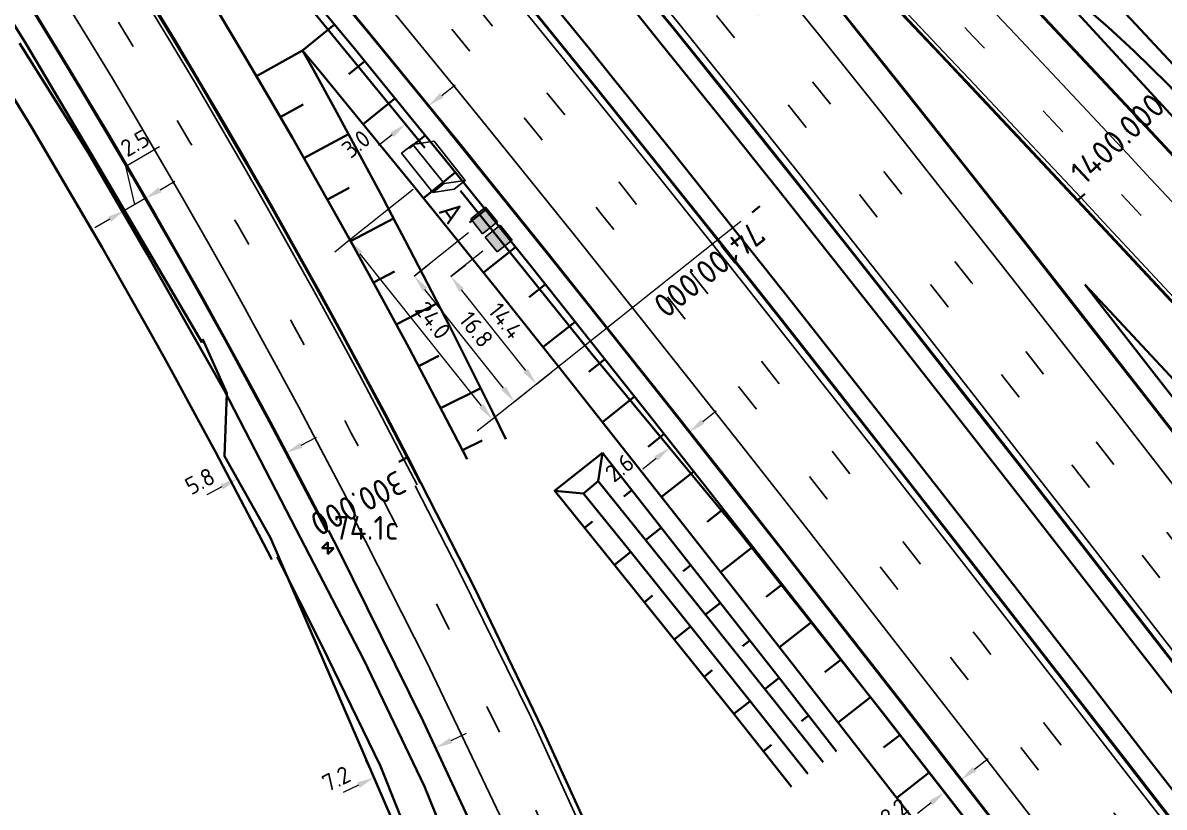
# Model space of a CAD drawing. Header units: metres. Extents: x 134219 to 139178, y 438661 to 444352.
# Drawn here: x 135099.7 to 135219.3, y 443400.7 to 443482.8 of the extents above; entities that cross this region are included whole.
import ezdxf
from ezdxf.enums import TextEntityAlignment as Align

# ---------------------------------------------------------------- set-up
doc = ezdxf.new("R2010")
doc.units = ezdxf.units.M
doc.linetypes.add('13strp', pattern=[4, 1, -3])
doc.linetypes.add('39strp', pattern=[12, 3, -9])
doc.layers.get('DEFPOINTS').update_dxf_attribs({"color": 193})
for name, color, linetype, lineweight in [('N-WE-KL-DATA-T18', 1, 'Continuous', 18), ('N-WE-KL-DATA-T25', 7, 'Continuous', 25), ('N-WE-KL-DATA_GLASVEZEL_HULPSTUK-S', 90, 'Continuous', 25), ('N-WE-KL-ET_LS_HULPSTUK-S', 10, 'Continuous', 25), ('N-WE-KL-ET_LS_OV_KABEL-G', 10, 'KL-LS-OV-N', 35), ('N-WE-KL-ET_LS_OV_KABEL-M', 7, 'Continuous', 18), ('N-WE-KL-MONITORING-T18', 1, 'Continuous', 25), ('Utd-geleiderail-nw', 8, 'glm a2ee v014$0$f2m40080', 35), ('Utd-ondergr-bs', 8, 'Continuous', 35), ('Utd-ondergr-nw', 8, '13strp', 35)]:
    doc.layers.add(name, color=color, linetype=linetype, lineweight=lineweight)
for name, color, linetype in [('N-WE-KL-MONITORING-T25', 2, 'Continuous'), ('Utd-weg-bs', 8, 'Continuous'), ('Utd-weg-nw', 8, 'Continuous')]:
    doc.layers.add(name, color=color, linetype=linetype)
doc.styles.add('alm a2ee v011$0$rtw_iso', font='NLCS-ISO.ttf')
doc.styles.add('dtm a2ee v011$0$rtw_iso', font='NLCS-ISO.ttf')
doc.styles.add('ISO18', font='NLCS-ISO.ttf')
doc.styles.add('ISO25', font='NLCS-ISO.ttf')
doc.styles.add('NLCS-ISO', font='NLCS-ISO.ttf')
doc.styles.add('NLCS_18', font='NLCS-ISO.ttf', dxfattribs={"height": 1.8})
doc.linetypes.add('glm a2ee v014$0$f2m40080', pattern='A,2,-1,[160,RTW.shx,S=0.5,R=0,X=0,Y=0],-1', length=4)
doc.linetypes.add('KL-LS-OV-N', pattern='A,4,-1,[103,NLCS.SHX,S=0.75,R=0,X=0,Y=0],-1,4,-1.5,["0V",Standard,S=1,R=0,X=0,Y=-0.5],-3', length=14.5)
doc.dimstyles.new('NLCS_t18_pijl_Dimension_l3_h1', dxfattribs={"dimtxt": 1.8, "dimasz": 1.8, "dimexe": 2, "dimexo": 2, "dimgap": 0.7, "dimtad": 1, "dimdec": 1, "dimzin": 0, "dimdsep": 46, "dimtxsty": 'NLCS_18', "dimcen": 2.5, "dimdle": 2, "dimclrd": 256, "dimclre": 256, "dimclrt": 256, "dimadec": 1, "dimazin": 0, "dimtfac": 1, "dimtdec": 1, "dimtofl": 0, "dimtmove": 1, "dimatfit": 0, "dimfxl": 0, "dimtolj": 1, "dimtzin": 0, "dimlwd": 18, "dimlwe": 18, "dimarcsym": 0})

# ---------------------------------------------------------------- blocks, each defined once
blk = doc.blocks.new('SKL-DATA_GLASVEZEL_KABELPUT_RECHTHOEKIG')
at = {"color": 0, "linetype": 'ByBlock'}
for points in [[(-3.75, -0.87), (-2.62, 1.08), (2.63, 1.08), (1.5, -0.87)], [(2.63, 1.08), (2.63, -0.42), (1.5, -2.37)], [(-3.75, -0.87), (1.5, -0.87), (1.5, -2.37), (-3.75, -2.37), (-3.75, -0.87)]]:
    blk.add_lwpolyline(points, dxfattribs=at)
at = {"layer": 'N-WE-KL-DATA-T18', "linetype": 'ByBlock', "style": 'NLCS-ISO', "flags": 1}
for tag, p in [('OMSCHRIJVING_LEGENDA', (-0.56, -8.32)), ('LOCATIE', (-0.56, -12.11)), ('TYPE_HANDHOLE', (-0.56, -15.89)), ('TYPE_GCO', (-0.56, -19.68)), ('BPS-CODERING', (-0.56, -23.46)), ('POSITIE_X', (-0.56, -27.24)), ('POSITIE_Y', (-0.56, -31.03)), ('OVERIGE_OPMERKING(EN)_1', (-0.56, -34.81)), ('OVERIGE_OPMERKING(EN)_2', (-0.56, -38.6))]:
    blk.add_attdef(tag, p, '', height=1.8, dxfattribs=at)
at = {"layer": 'N-WE-KL-DATA-T25', "linetype": 'ByBlock', "style": 'NLCS-ISO'}
blk.add_attdef('TYPE_SYMBOOL', text='', height=2.5, dxfattribs=at).set_placement((15.35, -0.13), align=Align.MIDDLE_CENTER)
blk = doc.blocks.new('SKL-ET_HULP_LAS_COMMUNICATIEKABEL-SO')
for p, q in [((-1, 1), (1, 1)), ((-1, -1), (-1, 1)), ((1, 1), (1, -1)), ((1, -1), (-1, -1))]:
    blk.add_line(p, q)
blk.add_solid([(-1, -1), (-1, 1), (1, -1), (1, 1)])
at = {"layer": 'N-WE-KL-MONITORING-T18', "style": 'ISO18', "flags": 1}
for tag, p in [('OMSCHRIJVING_LEGENDA', (0, -8.43)), ('LOCATIE', (0, -12.22)), ('VAN', (0, -16)), ('NAAR', (0, -19.78)), ('OVERIGE_OPMERKING(EN)_1', (0, -23.57)), ('OVERIGE_OPMERKING(EN)_2', (0, -27.35))]:
    blk.add_attdef(tag, p, '', height=1.8, dxfattribs=at)
at = {"layer": 'N-WE-KL-MONITORING-T25', "style": 'ISO25'}
blk.add_attdef('SOORT_LAS', (0, 2.71), '', height=2.25, dxfattribs=at)
blk = doc.blocks.new('*D191')
at = {"layer": 'DEFPOINTS', "color": 0, "transparency": 16777216}
for p in [(135144.54, 443456.25), (135144.54, 443456.25), (135153.5, 443444.98)]:
    blk.add_point(p, dxfattribs=at)
at = {"layer": 'N-WE-KL-ET_LS_OV_KABEL-M', "lineweight": 18, "transparency": 16777216}
for p, q in [((135144.54, 443456.25), (135146.11, 443457.49)), ((135153.5, 443444.98), (135155.07, 443446.23))]:
    blk.add_line(p, q, dxfattribs=at)
at = {"layer": 'N-WE-KL-ET_LS_OV_KABEL-M', "linetype": 'Continuous', "lineweight": 18, "transparency": 16777216}
blk.add_line((135152.38, 443446.39), (135145.66, 443454.84), dxfattribs=at)
at = {"layer": 'N-WE-KL-ET_LS_OV_KABEL-M', "transparency": 16777216}
for points in [[(135145.9, 443455.02), (135145.43, 443454.65), (135144.54, 443456.25)], [(135152.62, 443446.58), (135152.15, 443446.2), (135153.5, 443444.98)]]:
    blk.add_solid(points, dxfattribs=at)
at = {"layer": 'N-WE-KL-ET_LS_OV_KABEL-M', "transparency": 16777216, "insert": (135150.27, 443451.61), "char_height": 1.8, "attachment_point": 5, "rotation": 308.5077, "style": 'NLCS_18'}
blk.add_mtext('\\A1;14.4', dxfattribs=at)
blk = doc.blocks.new('*D192')
at = {"layer": 'DEFPOINTS', "color": 0, "transparency": 16777216}
for p in [(135140.71, 443456.3), (135140.71, 443456.3), (135151.18, 443443.14)]:
    blk.add_point(p, dxfattribs=at)
at = {"layer": 'N-WE-KL-ET_LS_OV_KABEL-M', "lineweight": 18, "transparency": 16777216}
for p, q in [((135140.71, 443456.3), (135142.28, 443457.54)), ((135151.18, 443443.14), (135152.75, 443444.38))]:
    blk.add_line(p, q, dxfattribs=at)
at = {"layer": 'N-WE-KL-ET_LS_OV_KABEL-M', "linetype": 'Continuous', "lineweight": 18, "transparency": 16777216}
blk.add_line((135150.06, 443444.55), (135141.83, 443454.89), dxfattribs=at)
at = {"layer": 'N-WE-KL-ET_LS_OV_KABEL-M', "transparency": 16777216}
for points in [[(135142.07, 443455.07), (135141.6, 443454.7), (135140.71, 443456.3)], [(135150.3, 443444.73), (135149.83, 443444.36), (135151.18, 443443.14)]]:
    blk.add_solid(points, dxfattribs=at)
at = {"layer": 'N-WE-KL-ET_LS_OV_KABEL-M', "transparency": 16777216, "insert": (135147.2, 443450.71), "char_height": 1.8, "attachment_point": 5, "rotation": 308.5077, "style": 'NLCS_18'}
blk.add_mtext('\\A1;16.8', dxfattribs=at)
blk = doc.blocks.new('*D193')
at = {"layer": 'DEFPOINTS', "color": 0, "transparency": 16777216}
for p in [(135133.94, 443460.05), (135133.94, 443460.05), (135148.87, 443441.29)]:
    blk.add_point(p, dxfattribs=at)
at = {"layer": 'N-WE-KL-ET_LS_OV_KABEL-M', "lineweight": 18, "transparency": 16777216}
for p, q in [((135133.94, 443460.05), (135132.38, 443458.8)), ((135148.87, 443441.29), (135147.3, 443440.05))]:
    blk.add_line(p, q, dxfattribs=at)
at = {"layer": 'N-WE-KL-ET_LS_OV_KABEL-M', "linetype": 'Continuous', "lineweight": 18, "transparency": 16777216}
blk.add_line((135147.75, 443442.7), (135135.06, 443458.64), dxfattribs=at)
at = {"layer": 'N-WE-KL-ET_LS_OV_KABEL-M', "transparency": 16777216}
for points in [[(135135.3, 443458.83), (135134.83, 443458.45), (135133.94, 443460.05)], [(135147.98, 443442.89), (135147.51, 443442.51), (135148.87, 443441.29)]]:
    blk.add_solid(points, dxfattribs=at)
at = {"layer": 'N-WE-KL-ET_LS_OV_KABEL-M', "transparency": 16777216, "insert": (135142.66, 443451.67), "char_height": 1.8, "attachment_point": 5, "rotation": 308.5077, "style": 'NLCS_18'}
blk.add_mtext('\\A1;24.0', dxfattribs=at)
blk = doc.blocks.new('*D194')
at = {"layer": 'DEFPOINTS', "color": 0, "transparency": 16777216}
for p in [(135142.17, 443474.1), (135139.8, 443472.22), (135139.8, 443472.22)]:
    blk.add_point(p, dxfattribs=at)
at = {"layer": 'N-WE-KL-ET_LS_OV_KABEL-M', "lineweight": 18, "transparency": 16777216}
for p, q in [((135142.17, 443474.1), (135140.93, 443475.67)), ((135139.8, 443472.22), (135138.55, 443473.78))]:
    blk.add_line(p, q, dxfattribs=at)
at = {"layer": 'N-WE-KL-ET_LS_OV_KABEL-M', "linetype": 'Continuous', "lineweight": 18, "transparency": 16777216}
for p, q in [((135143.58, 443475.22), (135144.99, 443476.34)), ((135138.39, 443471.1), (135136.98, 443469.97))]:
    blk.add_line(p, q, dxfattribs=at)
at = {"layer": 'N-WE-KL-ET_LS_OV_KABEL-M', "transparency": 16777216}
for points in [[(135143.39, 443475.46), (135143.77, 443474.99), (135142.17, 443474.1)], [(135138.2, 443471.33), (135138.58, 443470.86), (135139.8, 443472.22)]]:
    blk.add_solid(points, dxfattribs=at)
at = {"layer": 'N-WE-KL-ET_LS_OV_KABEL-M', "transparency": 16777216, "insert": (135134.61, 443470.13), "char_height": 1.8, "attachment_point": 5, "rotation": 38.5077, "style": 'NLCS_18'}
blk.add_mtext('\\A1;3.0', dxfattribs=at)
blk = doc.blocks.new('dtm a2ee v011$0$hecto-flat-63')
at = {"layer": 'Utd-ondergr-bs'}
for p, q in [((0, 0.625), (-0.625, 0)), ((-0.625, 0), (0.625, 0)), ((0, -0.625), (0, 0.625)), ((0.625, 0), (0, -0.625))]:
    blk.add_line(p, q, dxfattribs=at)
blk = doc.blocks.new('*D583')
at = {"layer": 'DEFPOINTS', "color": 0, "transparency": 16777216}
for p in [(135197.97, 443403.55), (135197.97, 443403.55), (135196.26, 443402.23)]:
    blk.add_point(p, dxfattribs=at)
at = {"layer": 'N-WE-KL-ET_LS_OV_KABEL-M', "lineweight": 18, "transparency": 16777216}
for p, q in [((135197.97, 443403.55), (135196.74, 443405.13)), ((135196.26, 443402.23), (135195.03, 443403.81))]:
    blk.add_line(p, q, dxfattribs=at)
at = {"layer": 'N-WE-KL-ET_LS_OV_KABEL-M', "linetype": 'Continuous', "lineweight": 18, "transparency": 16777216}
for p, q in [((135199.39, 443404.66), (135200.81, 443405.76)), ((135194.84, 443401.12), (135193.42, 443400.02))]:
    blk.add_line(p, q, dxfattribs=at)
at = {"layer": 'N-WE-KL-ET_LS_OV_KABEL-M', "transparency": 16777216}
for points in [[(135199.21, 443404.89), (135199.57, 443404.42), (135197.97, 443403.55)], [(135194.65, 443401.36), (135195.02, 443400.89), (135196.26, 443402.23)]]:
    blk.add_solid(points, dxfattribs=at)
at = {"layer": 'N-WE-KL-ET_LS_OV_KABEL-M', "transparency": 16777216, "insert": (135190.98, 443400.16), "char_height": 1.8, "attachment_point": 5, "rotation": 37.8245, "style": 'NLCS_18'}
blk.add_mtext('\\A1;2.2', dxfattribs=at)
blk = doc.blocks.new('*D585')
at = {"layer": 'DEFPOINTS', "color": 0, "transparency": 16777216}
for p in [(135169.51, 443439.95), (135167.46, 443438.32), (135167.46, 443438.32)]:
    blk.add_point(p, dxfattribs=at)
at = {"layer": 'N-WE-KL-ET_LS_OV_KABEL-M', "linetype": 'Continuous', "lineweight": 18, "transparency": 16777216}
for p, q in [((135170.93, 443441.06), (135172.34, 443442.18)), ((135166.05, 443437.2), (135164.64, 443436.08))]:
    blk.add_line(p, q, dxfattribs=at)
at = {"layer": 'N-WE-KL-ET_LS_OV_KABEL-M', "lineweight": 18, "transparency": 16777216}
for p, q in [((135169.51, 443439.95), (135168.27, 443441.51)), ((135167.46, 443438.32), (135166.22, 443439.89))]:
    blk.add_line(p, q, dxfattribs=at)
at = {"layer": 'N-WE-KL-ET_LS_OV_KABEL-M', "transparency": 16777216}
for points in [[(135170.74, 443441.3), (135171.11, 443440.83), (135169.51, 443439.95)], [(135165.86, 443437.44), (135166.23, 443436.97), (135167.46, 443438.32)]]:
    blk.add_solid(points, dxfattribs=at)
at = {"layer": 'N-WE-KL-ET_LS_OV_KABEL-M', "transparency": 16777216, "insert": (135162.21, 443436.21), "char_height": 1.8, "attachment_point": 5, "rotation": 38.3542, "style": 'NLCS_18'}
blk.add_mtext('\\A1;2.6', dxfattribs=at)
blk = doc.blocks.new('*D590')
at = {"layer": 'DEFPOINTS', "color": 0, "transparency": 16777216}
for p in [(135127.28, 443437.75), (135127.28, 443437.75), (135122.16, 443435.06)]:
    blk.add_point(p, dxfattribs=at)
at = {"layer": 'N-WE-KL-ET_LS_OV_KABEL-M', "lineweight": 18, "transparency": 16777216}
for p, q in [((135127.28, 443437.75), (135126.35, 443439.52)), ((135122.16, 443435.06), (135121.23, 443436.83))]:
    blk.add_line(p, q, dxfattribs=at)
at = {"layer": 'N-WE-KL-ET_LS_OV_KABEL-M', "linetype": 'Continuous', "lineweight": 18, "transparency": 16777216}
for p, q in [((135128.88, 443438.59), (135130.47, 443439.43)), ((135120.56, 443434.22), (135118.97, 443433.38))]:
    blk.add_line(p, q, dxfattribs=at)
at = {"layer": 'N-WE-KL-ET_LS_OV_KABEL-M', "transparency": 16777216}
for points in [[(135128.74, 443438.86), (135129.02, 443438.33), (135127.28, 443437.75)], [(135120.42, 443434.49), (135120.7, 443433.95), (135122.16, 443435.06)]]:
    blk.add_solid(points, dxfattribs=at)
at = {"layer": 'N-WE-KL-ET_LS_OV_KABEL-M', "transparency": 16777216, "insert": (135118.26, 443434.82), "char_height": 1.8, "attachment_point": 5, "rotation": 27.7394, "style": 'NLCS_18'}
blk.add_mtext('\\A1;5.8', dxfattribs=at)
blk = doc.blocks.new('*D591')
at = {"layer": 'DEFPOINTS', "color": 0, "transparency": 16777216}
for p in [(135142.94, 443406.87), (135142.94, 443406.87), (135136.49, 443403.77)]:
    blk.add_point(p, dxfattribs=at)
at = {"layer": 'N-WE-KL-ET_LS_OV_KABEL-M', "lineweight": 18, "transparency": 16777216}
for p, q in [((135142.94, 443406.87), (135142.07, 443408.68)), ((135136.49, 443403.77), (135135.62, 443405.58))]:
    blk.add_line(p, q, dxfattribs=at)
at = {"layer": 'N-WE-KL-ET_LS_OV_KABEL-M', "linetype": 'Continuous', "lineweight": 18, "transparency": 16777216}
for p, q in [((135144.56, 443407.65), (135146.18, 443408.43)), ((135134.87, 443402.99), (135133.25, 443402.21))]:
    blk.add_line(p, q, dxfattribs=at)
at = {"layer": 'N-WE-KL-ET_LS_OV_KABEL-M', "transparency": 16777216}
for points in [[(135144.43, 443407.92), (135144.69, 443407.38), (135142.94, 443406.87)], [(135134.74, 443403.26), (135135, 443402.72), (135136.49, 443403.77)]]:
    blk.add_solid(points, dxfattribs=at)
at = {"layer": 'N-WE-KL-ET_LS_OV_KABEL-M', "transparency": 16777216, "insert": (135132.54, 443403.65), "char_height": 1.8, "attachment_point": 5, "rotation": 25.6817, "style": 'NLCS_18'}
blk.add_mtext('\\A1;7.2', dxfattribs=at)
blk = doc.blocks.new('*D595')
at = {"layer": 'DEFPOINTS', "color": 0, "transparency": 16777216}
for p in [(135112.53, 443464.42, -6.24), (135110.37, 443463.17, -6.24), (135110.37, 443463.17)]:
    blk.add_point(p, dxfattribs=at)
at = {"layer": 'N-WE-KL-ET_LS_OV_KABEL-M', "linetype": 'Continuous', "lineweight": 18, "transparency": 16777216}
for p, q in [((135110.49, 443467.8), (135114.04, 443469.86)), ((135111.45, 443463.79), (135110.49, 443467.8)), ((135114.08, 443465.32), (135115.64, 443466.22)), ((135112.53, 443464.42), (135110.37, 443463.17)), ((135108.81, 443462.26), (135107.25, 443461.36))]:
    blk.add_line(p, q, dxfattribs=at)
at = {"layer": 'N-WE-KL-ET_LS_OV_KABEL-M', "lineweight": 18, "transparency": 16777216}
for p, q in [((135112.14, 443465.09), (135111.52, 443466.15)), ((135109.98, 443463.84), (135109.37, 443464.9))]:
    blk.add_line(p, q, dxfattribs=at)
at = {"layer": 'N-WE-KL-ET_LS_OV_KABEL-M', "transparency": 16777216}
for points in [[(135113.93, 443465.58), (135114.23, 443465.06), (135112.53, 443464.42)], [(135108.66, 443462.52), (135108.96, 443462), (135110.37, 443463.17)]]:
    blk.add_solid(points, dxfattribs=at)
at = {"layer": 'N-WE-KL-ET_LS_OV_KABEL-M', "transparency": 16777216, "insert": (135111.46, 443470.21), "char_height": 1.8, "attachment_point": 5, "rotation": 30.0888, "style": 'NLCS_18'}
blk.add_mtext('\\A1;2.5', dxfattribs=at)

msp = doc.modelspace()

# ---------------------------------------------------------------- linework, layer by layer
at = {"layer": 'N-WE-KL-ET_LS_OV_KABEL-G', "flags": 128}
msp.add_lwpolyline([(135137.72, 443561.06), (135145.78, 443551.18), (135171.11, 443525.5), (135184.34, 443511.16), (135208.16, 443486.08), (135226.75, 443465.82), (135245.69, 443445.65), (135260.54, 443429.78), (135270.33, 443419.03), (135273.4, 443419.46), (135275.56, 443416.11), (135315.61, 443372.98), (135324.3, 443365.55), (135329.78, 443361.21), (135339.95, 443350.76), (135352.87, 443337.28), (135358.68, 443331.25), (135366.62, 443323.69), (135376.42, 443314.55), (135387.86, 443304.35), (135402.01, 443292.44), (135415.46, 443281.65), (135429.71, 443270.85), (135443.33, 443261.3), (135463.96, 443246.92), (135473.52, 443239.23), (135479.74, 443235.11), (135525.99, 443204.28), (135528.77, 443203.14), (135530.48, 443206.52)], dxfattribs=at)
for points, elevation in [([(135141.83, 443469.74), (135128.54, 443485.96), (135113.64, 443503.76), (135096.2, 443524.28), (135096.19, 443524.27), (135094.56, 443525.35), (135091.34, 443523.09), (135090.4, 443520.44)], 3.58), ([(135195.18, 443242.53), (135192.75, 443242.35), (135163.7, 443338.49), (135157.11, 443355.83), (135143.84, 443386.74), (135125.66, 443428.88), (135120.82, 443437.42), (135121.08, 443444.03), (135118.57, 443449.64), (135118.46, 443449.38), (135107.79, 443467.56), (135100.03, 443480.65), (135089.88, 443496.92), (135082.38, 443508.37), (135071.51, 443523.67)], 2.01), ([(135145.55, 443465.21), (135159.25, 443448.21), (135174.72, 443429.56), (135189.58, 443410.83), (135204.26, 443391.94), (135219.63, 443372.03), (135226.97, 443362.42), (135240.47, 443344.48)], 1.88)]:
    msp.add_lwpolyline(points, dxfattribs=dict(at, elevation=elevation))
at = {"layer": 'N-WE-KL-ET_LS_OV_KABEL-M'}
for points in [[(135140.61, 443465.35), (135133.94, 443460.05)], [(135174.91, 443462.02), (135148.87, 443441.29)]]:
    msp.add_lwpolyline(points, dxfattribs=at)
for points, elevation in [([(135146.39, 443460.81), (135140.71, 443456.3)], 1.96), ([(135147.88, 443458.91), (135144.54, 443456.25)], 2.37)]:
    msp.add_lwpolyline(points, dxfattribs=dict(at, elevation=elevation))
at = {"layer": 'Utd-geleiderail-nw', "linetype": 'Continuous', "flags": 128}
for points in [[(135094.71, 443564.49), (135101.46, 443557.09), (135108.17, 443549.65), (135114.83, 443542.16), (135121.44, 443534.63), (135122.95, 443532.89), (135128, 443527.05), (135134.5, 443519.43), (135140.97, 443511.78), (135147.39, 443504.09), (135153.76, 443496.37), (135160.1, 443488.62), (135163.87, 443483.98), (135166.41, 443480.84), (135172.69, 443473.04), (135178.93, 443465.21), (135185.15, 443457.37), (135191.35, 443449.52), (135197.53, 443441.64), (135203.69, 443433.76), (135209.84, 443425.87), (135215.98, 443417.97), (135222.11, 443410.07)], [(135223.5, 443472.3), (135219.62, 443476.41), (135216.08, 443479.88), (135213.39, 443482.35), (135209.77, 443485.55), (135206.93, 443487.97), (135204.36, 443490.13), (135200.43, 443493.41), (135196.6, 443496.64), (135193.66, 443499.19), (135190.64, 443501.9), (135187.67, 443504.66), (135184.12, 443508.4), (135177.21, 443515.66), (135170.29, 443522.9), (135163.36, 443530.13), (135156.41, 443537.35), (135149.78, 443544.22), (135149.46, 443544.56), (135148.45, 443545.62), (135142.54, 443551.8), (135135.6, 443559.04), (135131.55, 443563.25)], [(135096.87, 443552.93), (135103.55, 443545.51), (135110.18, 443538.06), (135116.77, 443530.55), (135118.27, 443528.83), (135123.29, 443523.01), (135129.78, 443515.42), (135136.22, 443507.79), (135142.62, 443500.13), (135148.97, 443492.43), (135155.3, 443484.7), (135159.05, 443480.08), (135161.59, 443476.95), (135167.85, 443469.16), (135174.08, 443461.35), (135180.29, 443453.53), (135186.48, 443445.68), (135192.65, 443437.82), (135198.8, 443429.95), (135204.95, 443422.06), (135211.08, 443414.17), (135217.21, 443406.27), (135222.7, 443399.19)]]:
    msp.add_lwpolyline(points, dxfattribs=at)
at = {"layer": 'Utd-ondergr-bs', "flags": 128}
for points in [[(135194.92, 443244.02), (135195.24, 443245.83), (135195.45, 443247.82), (135195.13, 443250.29), (135192.03, 443262.99), (135189.04, 443274.22), (135184.95, 443288.27), (135181.05, 443300.59), (135176.37, 443314.03), (135171.12, 443328.75), (135166.39, 443340.48), (135160.9, 443355.2), (135156.22, 443367.63), (135150.53, 443381.75), (135145.81, 443392.91), (135141.78, 443402.84), (135135.46, 443416.05), (135127.83, 443430.78), (135120.79, 443444.35), (135112.75, 443458.59), (135106.57, 443469.23), (135099.36, 443480.69)], [(135141.4, 443434.63), (135146.98, 443423.73), (135154.11, 443408.91), (135162.64, 443390.23), (135170.13, 443372.8), (135176.64, 443356.62), (135182.71, 443340.37), (135187.98, 443325.14), (135193.28, 443309.19), (135198, 443293.8), (135201.83, 443280.16), (135205.3, 443267.52), (135208.59, 443254.08), (135212.08, 443239.19), (135215.49, 443223.05), (135218.27, 443207.81), (135220.2, 443197.07), (135223.22, 443177.38), (135225.37, 443160.15), (135227.08, 443143.88), (135228.6, 443126.64), (135229.79, 443110.3), (135230.12, 443099.51)], [(135131.71, 443429.66), (135132.86, 443427.5), (135141.63, 443409.67), (135148.91, 443394.07), (135156.57, 443376.81), (135162.9, 443361.44), (135170.01, 443342.96), (135175.51, 443327.72), (135181.2, 443310.92), (135186.16, 443295.04), (135190.59, 443279.69), (135194.89, 443263.53), (135198.81, 443248.2), (135202.92, 443229.96), (135206.17, 443213.35), (135209.23, 443195.99), (135212.11, 443177.69), (135214.27, 443160.69), (135216.13, 443142.6), (135217.45, 443127.27), (135218.53, 443110.22), (135219.03, 443101.03), (135219.38, 443093.5)], [(135126.34, 443426.9), (135131.04, 443417.62), (135137.18, 443404.98), (135140.72, 443396.03), (135144.53, 443386.45), (135149.91, 443372.94), (135155.56, 443360.29), (135160.34, 443347.32), (135166.08, 443332.19), (135171.02, 443317.95), (135175.61, 443303.7)]]:
    msp.add_lwpolyline(points, dxfattribs=at)
at = {"layer": 'Utd-ondergr-nw', "color": 7, "linetype": 'Continuous'}
for p, q in [((135210.22, 443464.23), (135210.95, 443464.92)), ((135176.9, 443463.6), (135176.11, 443462.97)), ((135139.97, 443437.29), (135139.08, 443436.83))]:
    msp.add_line(p, q, dxfattribs=at)
at = {"layer": 'Utd-ondergr-nw', "linetype": 'Continuous', "flags": 128}
for points in [[(135220.28, 443468.78), (135217.85, 443471.38), (135211, 443478.68), (135206.15, 443483.84), (135204.14, 443485.98), (135197.27, 443493.27), (135190.38, 443500.54), (135183.49, 443507.8), (135176.58, 443515.06), (135169.66, 443522.3), (135162.73, 443529.53), (135155.79, 443536.75), (135149.79, 443542.96), (135149.16, 443543.62), (135148.83, 443543.96), (135141.91, 443551.2), (135134.97, 443558.44), (135128.02, 443565.65), (135121.06, 443572.86), (135114.08, 443580.05), (135107.08, 443587.22), (135100.07, 443594.38)], [(135220.33, 443468.82), (135217.9, 443471.42), (135211.05, 443478.73), (135206.2, 443483.89), (135204.19, 443486.03), (135197.32, 443493.31), (135190.43, 443500.59), (135183.54, 443507.85), (135176.63, 443515.1), (135169.71, 443522.35), (135162.78, 443529.58), (135155.84, 443536.8), (135149.84, 443543.01), (135149.21, 443543.67), (135148.88, 443544), (135141.96, 443551.25), (135135.02, 443558.48), (135128.07, 443565.7), (135121.11, 443572.91), (135114.12, 443580.1), (135107.13, 443587.27), (135100.12, 443594.43)], [(135222.63, 443475.85), (135215.78, 443483.17), (135210.92, 443488.33), (135208.91, 443490.47), (135202.03, 443497.76), (135195.14, 443505.05), (135188.23, 443512.32), (135181.32, 443519.58), (135174.39, 443526.83), (135167.45, 443534.06), (135160.5, 443541.29), (135154.5, 443547.52), (135153.87, 443548.17), (135153.54, 443548.51), (135146.61, 443555.76), (135139.67, 443563.01), (135132.7, 443570.24), (135125.73, 443577.45), (135118.74, 443584.65), (135111.73, 443591.83)], [(135096.17, 443565.83), (135102.93, 443558.42), (135109.65, 443550.97), (135116.31, 443543.47), (135122.93, 443535.93), (135124.44, 443534.19), (135129.5, 443528.34), (135136.01, 443520.72), (135142.48, 443513.05), (135148.91, 443505.35), (135155.29, 443497.62), (135161.64, 443489.87), (135165.12, 443485.58), (135167.95, 443482.08), (135174.23, 443474.28), (135180.48, 443466.45), (135186.7, 443458.6), (135192.91, 443450.74), (135199.09, 443442.86), (135205.25, 443434.98), (135211.4, 443427.09), (135217.54, 443419.19), (135223.68, 443411.29)], [(135096.22, 443565.88), (135102.98, 443558.47), (135109.7, 443551.02), (135116.37, 443543.52), (135122.98, 443535.97), (135124.5, 443534.24), (135129.55, 443528.39), (135136.07, 443520.76), (135142.54, 443513.1), (135148.96, 443505.4), (135155.35, 443497.67), (135161.69, 443489.91), (135165.18, 443485.62), (135168.01, 443482.13), (135174.28, 443474.32), (135180.54, 443466.49), (135186.76, 443458.64), (135192.96, 443450.78), (135199.14, 443442.91), (135205.31, 443435.02), (135211.46, 443427.13), (135217.6, 443419.23), (135223.73, 443411.33)], [(135095.35, 443551.55), (135102.03, 443544.15), (135108.65, 443536.7), (135115.22, 443529.21), (135116.72, 443527.48), (135121.74, 443521.67), (135128.22, 443514.09), (135134.65, 443506.48), (135141.04, 443498.82), (135147.39, 443491.13), (135153.71, 443483.41), (135157.18, 443479.14), (135159.99, 443475.66), (135166.25, 443467.88), (135172.48, 443460.08), (135178.68, 443452.26), (135184.87, 443444.41), (135191.03, 443436.56), (135197.19, 443428.69), (135203.33, 443420.8), (135209.46, 443412.91), (135215.59, 443405.01), (135221.08, 443397.93)], [(135095.41, 443551.6), (135102.08, 443544.19), (135108.7, 443536.75), (135115.27, 443529.25), (135116.77, 443527.53), (135121.79, 443521.72), (135128.27, 443514.14), (135134.7, 443506.52), (135141.09, 443498.86), (135147.44, 443491.17), (135153.76, 443483.45), (135157.23, 443479.18), (135160.05, 443475.7), (135166.3, 443467.92), (135172.53, 443460.12), (135178.74, 443452.3), (135184.92, 443444.46), (135191.09, 443436.6), (135197.24, 443428.73), (135203.38, 443420.85), (135209.52, 443412.96), (135215.65, 443405.06), (135221.14, 443397.98)], [(135084.68, 443538.01), (135089.36, 443532.81), (135095.9, 443525.45), (135102.4, 443518.04), (135103.89, 443516.33), (135108.85, 443510.59), (135115.26, 443503.09), (135121.63, 443495.55), (135127.96, 443487.96), (135134.26, 443480.34), (135140.53, 443472.67), (135143.97, 443468.43), (135146.76, 443464.98), (135152.98, 443457.25), (135159.17, 443449.49), (135165.35, 443441.71), (135171.5, 443433.9), (135177.65, 443426.07), (135183.78, 443418.23), (135189.91, 443410.36), (135196.04, 443402.48), (135202.16, 443394.59)], [(135146.05, 443531.79), (135147.31, 443530.31), (135153.84, 443522.58), (135160.31, 443514.82), (135166.74, 443507.03), (135173.13, 443499.22), (135176.64, 443494.91), (135179.48, 443491.39), (135185.8, 443483.54), (135192.08, 443475.67), (135198.33, 443467.79), (135204.55, 443459.9), (135210.75, 443452), (135216.93, 443444.1), (135223.1, 443436.19), (135229.25, 443428.28), (135235.39, 443420.37), (135240.88, 443413.29), (135241.52, 443412.47), (135247.64, 443404.56), (135253.77, 443396.66), (135259.9, 443388.76), (135263.89, 443383.62)], [(135271.72, 443397.56), (135271.24, 443398.09), (135264.5, 443405.48), (135257.76, 443412.86), (135251, 443420.23), (135244.24, 443427.59), (135243.59, 443428.3), (135237.46, 443434.94), (135230.67, 443442.28), (135223.86, 443449.61), (135217.05, 443456.93), (135212.65, 443461.64), (135210.22, 443464.23), (135203.38, 443471.53), (135198.54, 443476.68), (135196.53, 443478.81), (135189.67, 443486.09), (135182.8, 443493.35), (135175.91, 443500.6), (135169.02, 443507.84), (135162.11, 443515.07), (135155.19, 443522.29), (135148.26, 443529.5), (135146.05, 443531.79)], [(135271.68, 443397.49), (135271.19, 443398.04), (135264.45, 443405.43), (135257.71, 443412.81), (135250.95, 443420.19), (135244.19, 443427.55), (135237.41, 443434.9), (135230.61, 443442.24), (135223.81, 443449.56), (135217, 443456.88), (135212.6, 443461.59), (135210.17, 443464.19), (135203.33, 443471.48), (135198.49, 443476.63), (135196.48, 443478.77), (135189.62, 443486.04), (135182.75, 443493.3), (135175.86, 443500.55), (135168.97, 443507.79), (135162.06, 443515.02), (135155.14, 443522.24), (135148.21, 443529.45), (135147.56, 443530.13)], [(135147.56, 443530.13), (135153.89, 443522.62), (135160.37, 443514.87), (135166.8, 443507.08), (135173.19, 443499.27), (135176.69, 443494.95), (135179.54, 443491.44), (135185.85, 443483.59), (135192.13, 443475.72), (135198.38, 443467.84), (135204.61, 443459.95), (135210.81, 443452.05), (135216.99, 443444.14), (135223.15, 443436.23), (135229.3, 443428.32), (135235.44, 443420.41), (135240.93, 443413.33), (135241.57, 443412.51), (135247.7, 443404.61), (135253.83, 443396.7), (135259.96, 443388.8), (135263.93, 443383.68)], [(135097.54, 443526.89), (135104.05, 443519.47), (135105.53, 443517.76), (135110.5, 443512.01), (135116.92, 443504.5), (135123.3, 443496.95), (135129.64, 443489.35), (135135.94, 443481.72), (135142.22, 443474.05), (135145.66, 443469.81), (135148.46, 443466.35), (135154.68, 443458.61), (135160.88, 443450.85), (135167.06, 443443.06), (135173.22, 443435.25), (135179.37, 443427.42), (135185.5, 443419.57), (135191.63, 443411.7), (135197.76, 443403.82), (135203.88, 443395.93)], [(135097.59, 443526.94), (135104.1, 443519.52), (135105.58, 443517.81), (135110.56, 443512.06), (135116.97, 443504.55), (135123.35, 443496.99), (135129.69, 443489.4), (135136, 443481.76), (135142.27, 443474.09), (135145.72, 443469.85), (135148.52, 443466.39), (135154.74, 443458.66), (135160.93, 443450.89), (135167.11, 443443.11), (135173.27, 443435.29), (135179.42, 443427.46), (135185.56, 443419.61), (135191.69, 443411.74), (135197.81, 443403.86), (135203.94, 443395.97)], [(135098.69, 443517.8), (135101.48, 443513.61), (135104.24, 443509.4), (135106.98, 443505.17), (135109.7, 443500.93), (135112.39, 443496.67), (135115.05, 443492.39), (135117.68, 443488.1), (135120.29, 443483.79), (135122.87, 443479.46), (135125.42, 443475.12), (135127.94, 443470.76), (135130.44, 443466.38), (135132.91, 443461.99), (135134.42, 443459.28), (135135.36, 443457.59), (135137.77, 443453.17), (135140.16, 443448.73), (135142.52, 443444.28), (135144.85, 443439.82), (135146.24, 443437.12)], [(135099.64, 443506.39), (135102.36, 443502.2), (135105.06, 443497.98), (135107.72, 443493.75), (135110.37, 443489.5), (135112.98, 443485.24), (135115.57, 443480.95), (135118.13, 443476.66), (135120.67, 443472.34), (135123.18, 443468.02), (135125.66, 443463.67), (135128.11, 443459.31), (135129.61, 443456.62), (135130.54, 443454.94), (135132.94, 443450.55), (135135.31, 443446.14), (135137.65, 443441.72), (135139.97, 443437.29), (135141.35, 443434.61)], [(135099.7, 443506.43), (135102.42, 443502.23), (135105.11, 443498.02), (135107.78, 443493.79), (135110.43, 443489.54), (135113.04, 443485.27), (135115.63, 443480.99), (135118.19, 443476.69), (135120.73, 443472.38), (135123.24, 443468.05), (135125.72, 443463.71), (135128.17, 443459.34), (135129.67, 443456.65), (135130.6, 443454.97), (135133, 443450.58), (135135.37, 443446.17), (135137.72, 443441.75), (135140.03, 443437.32), (135141.41, 443434.64)], [(135098.38, 443487.9), (135100.99, 443483.71), (135103.57, 443479.5), (135106.12, 443475.28), (135108.65, 443471.04), (135111.15, 443466.79), (135113.62, 443462.52), (135116.07, 443458.24), (135118.49, 443453.94), (135119.97, 443451.28), (135120.89, 443449.62), (135123.25, 443445.29), (135125.59, 443440.95), (135127.9, 443436.59), (135130.19, 443432.21), (135131.55, 443429.57)], [(135098.44, 443487.94), (135101.05, 443483.75), (135103.63, 443479.54), (135106.18, 443475.32), (135108.71, 443471.08), (135111.21, 443466.82), (135113.69, 443462.56), (135116.13, 443458.27), (135118.55, 443453.97), (135120.03, 443451.31), (135120.95, 443449.65), (135123.31, 443445.32), (135125.65, 443440.98), (135127.96, 443436.62), (135130.25, 443432.25), (135131.61, 443429.61)], [(135129.02, 443479.93), (135132.34, 443482.66)], [(135129.02, 443479.93), (135124.17, 443477.24)], [(135129.02, 443479.93), (135130.16, 443477.88), (135132.59, 443473.43), (135135.01, 443468.97), (135137.4, 443464.5), (135138.86, 443461.74), (135139.77, 443460.02), (135142.11, 443455.52), (135144.42, 443451.01), (135146.71, 443446.49), (135148.96, 443441.95), (135150.31, 443439.21)], [(135129.02, 443479.93), (135130.94, 443477.6), (135137.19, 443469.96), (135140.63, 443465.73), (135143.42, 443462.28), (135149.62, 443454.56), (135155.81, 443446.82), (135161.97, 443439.04), (135168.12, 443431.24), (135174.26, 443423.42), (135180.39, 443415.58), (135186.52, 443407.72), (135192.64, 443399.85), (135198.76, 443391.96), (135204.25, 443384.88), (135204.89, 443384.06), (135211.02, 443376.16), (135217.15, 443368.26), (135223.28, 443360.35), (135229.4, 443352.45), (135231.81, 443349.35), (135235.53, 443344.55), (135241.66, 443336.65), (135244.15, 443333.44)], [(135133.86, 443477.43), (135135.52, 443478.79)], [(135098.04, 443476.13), (135100.57, 443471.95), (135103.07, 443467.74), (135105.55, 443463.52), (135108.01, 443459.29), (135110.43, 443455.04), (135112.83, 443450.77), (135114.3, 443448.14), (135115.21, 443446.5), (135117.56, 443442.2), (135119.88, 443437.89), (135122.17, 443433.57), (135124.43, 443429.23), (135125.79, 443426.61)], [(135129.06, 443474.25), (135126.68, 443472.94)], [(135135.36, 443472.2), (135138.69, 443474.91)], [(135133.83, 443471.16), (135129.16, 443468.63)], [(135140.19, 443469.68), (135141.86, 443471.03)], [(135141.67, 443464.44), (135145.01, 443467.14)], [(135133.9, 443465.53), (135131.61, 443464.3)], [(135138.54, 443462.34), (135134.04, 443459.96)], [(135146.48, 443461.9), (135148.16, 443463.24)], [(135147.94, 443456.65), (135151.3, 443459.34)], [(135138.65, 443456.76), (135136.44, 443455.61)], [(135152.75, 443454.09), (135154.43, 443455.43)], [(135210.94, 443455.41), (135212.53, 443453.39), (135218.71, 443445.48), (135224.87, 443437.57), (135231.02, 443429.66), (135237.16, 443421.75), (135242.66, 443414.67), (135243.29, 443413.84), (135249.42, 443405.94), (135255.55, 443398.04), (135261.68, 443390.14), (135265.04, 443385.8)], [(135268.8, 443392.59), (135267.17, 443394.39), (135260.44, 443401.77), (135253.7, 443409.15), (135246.95, 443416.51), (135240.19, 443423.87), (135233.42, 443431.21), (135226.63, 443438.54), (135219.84, 443445.87), (135213.03, 443453.18), (135210.94, 443455.41)], [(135143.16, 443453.47), (135138.81, 443451.24)], [(135154.19, 443448.84), (135157.55, 443451.52)], [(135143.29, 443447.94), (135141.16, 443446.86)], [(135158.99, 443446.27), (135160.67, 443447.6)], [(135147.67, 443444.55), (135143.47, 443442.46)], [(135160.41, 443441.01), (135163.78, 443443.68)], [(135165.2, 443438.42), (135166.89, 443439.76)], [(135147.83, 443439.06), (135145.77, 443438.05)], [(135160.41, 443437.8), (135166.55, 443430.01), (135172.69, 443422.19), (135178.82, 443414.35), (135184.94, 443406.49)], [(135159.96, 443434.8), (135164.9, 443428.71), (135171.12, 443420.96), (135177.33, 443413.19), (135183.52, 443405.39)], [(135166.61, 443433.16), (135169.99, 443435.83)], [(135155.38, 443433.83), (135161.62, 443426.12), (135167.84, 443418.39), (135174.04, 443410.62), (135180.23, 443402.82)], [(135158.41, 443433.55), (135163.33, 443427.47), (135169.55, 443419.73), (135175.75, 443411.96), (135181.94, 443404.16)], [(135162.65, 443433.2), (135163.5, 443433.88)], [(135171.39, 443430.56), (135173.08, 443431.89)], [(135159.39, 443430.61), (135158.54, 443429.92)], [(135164.94, 443428.65), (135166.6, 443429.95)], [(135172.79, 443425.3), (135176.17, 443427.95)], [(135163.38, 443427.4), (135161.69, 443426.04)], [(135168.88, 443425.38), (135169.69, 443426.02)], [(135177.57, 443422.69), (135179.26, 443424.02)], [(135165.66, 443422.83), (135164.82, 443422.14)], [(135171.21, 443420.86), (135172.77, 443422.08)], [(135169.64, 443419.61), (135167.94, 443418.25)], [(135178.95, 443417.43), (135182.34, 443420.07)], [(135175.09, 443417.55), (135175.85, 443418.14)], [(135183.72, 443414.81), (135185.42, 443416.13)], [(135171.91, 443415.02), (135171.06, 443414.34)], [(135177.44, 443413.04), (135178.93, 443414.21)], [(135185.1, 443409.54), (135188.49, 443412.18)], [(135175.88, 443411.79), (135174.18, 443410.44)], [(135181.28, 443409.7), (135182, 443410.26)], [(135178.14, 443407.2), (135177.29, 443406.53)], [(135189.87, 443406.91), (135191.57, 443408.23)], [(135191.24, 443401.65), (135194.64, 443404.29)]]:
    msp.add_lwpolyline(points, dxfattribs=at)
msp.add_lwpolyline([(135160.41, 443437.8), (135155.4, 443433.81), (135158.44, 443433.54), (135159.96, 443434.8)], close=True, dxfattribs=at)
at = {"layer": 'Utd-weg-bs', "flags": 128}
for points in [[(135140.79, 443434.32), (135145.42, 443425.36), (135152.93, 443410.13), (135159.21, 443396.33), (135166.83, 443379.05), (135173.42, 443362.99), (135180, 443345.8), (135185.45, 443330.82), (135192.17, 443310.59), (135197.55, 443292.97), (135201.33, 443279.71), (135205.85, 443262.55), (135210.75, 443242.15), (135214.49, 443224.72), (135217.73, 443207.42), (135220.74, 443189.06), (135223.42, 443170.03), (135225.15, 443156.16), (135226.95, 443138.58), (135228.13, 443122.6), (135229.01, 443106.08), (135229.36, 443099.08)], [(135134.34, 443431.01), (135141.97, 443416.01), (135150.07, 443399.03), (135157.52, 443382.16), (135164.07, 443366.81), (135170.67, 443350.1), (135176.36, 443334.67), (135182.76, 443316.13), (135188.15, 443299.15), (135192.86, 443283.17), (135196.95, 443267.96), (135201.2, 443251.14), (135205.3, 443233.21), (135208.82, 443215.79), (135212.07, 443197.53), (135214.43, 443182.26), (135216.51, 443167.19), (135218.4, 443151.36), (135220, 443134.36), (135221.12, 443118.93), (135222.05, 443100.45), (135222.25, 443095.1)]]:
    msp.add_lwpolyline(points, dxfattribs=at)
at = {"layer": 'Utd-weg-bs', "linetype": '39strp', "flags": 128}
msp.add_lwpolyline([(135137.56, 443432.66), (135142.84, 443422.41), (135151.3, 443405.14), (135158.53, 443388.99), (135165.01, 443374.05), (135172.41, 443355.65), (135178.45, 443339.48), (135185.05, 443320.72), (135190.25, 443304.47), (135195.68, 443286.41), (135200.35, 443269.31), (135204.55, 443252.72), (135208.85, 443234.27), (135212.23, 443217.11), (135215.31, 443200.09), (135218.13, 443182.03), (135220.6, 443162.4), (135222.58, 443145.5), (135224.07, 443129.22), (135225.14, 443112.75), (135225.79, 443097.09)], dxfattribs=at)
at = {"layer": 'Utd-weg-nw', "linetype": '39strp', "flags": 128}
for points in [[(134972.86, 443666.56), (134978.73, 443661.26), (134979.34, 443660.7), (134986.71, 443654), (134994.05, 443647.27), (135001.34, 443640.5), (135008.61, 443633.7), (135015.83, 443626.86), (135023, 443619.98), (135027.18, 443615.94), (135030.13, 443613.06), (135037.21, 443606.09), (135044.25, 443599.07), (135051.24, 443592.01), (135056.17, 443586.97), (135058.18, 443584.9), (135065.07, 443577.74), (135071.92, 443570.54), (135078.72, 443563.29), (135085.47, 443556), (135092.17, 443548.66), (135098.82, 443541.28), (135105.42, 443533.85), (135111.98, 443526.38), (135113.47, 443524.66), (135118.48, 443518.87), (135124.94, 443511.31), (135131.35, 443503.71), (135137.73, 443496.07), (135144.07, 443488.4), (135150.37, 443480.69), (135153.84, 443476.43), (135156.65, 443472.96), (135162.89, 443465.19), (135169.11, 443457.4), (135175.31, 443449.59), (135181.49, 443441.76), (135187.65, 443433.91), (135193.8, 443426.04), (135199.94, 443418.16), (135206.07, 443410.27), (135212.2, 443402.38), (135217.69, 443395.3), (135218.32, 443394.48), (135224.45, 443386.58), (135230.58, 443378.67), (135236.71, 443370.77), (135242.84, 443362.87), (135245.24, 443359.77), (135248.97, 443354.97), (135250.43, 443353.08)], [(134970.52, 443663.95), (134976.38, 443658.67), (134976.99, 443658.11), (134984.35, 443651.42), (134991.67, 443644.69), (134998.96, 443637.94), (135006.21, 443631.15), (135013.41, 443624.33), (135020.57, 443617.46), (135024.74, 443613.43), (135027.68, 443610.56), (135034.75, 443603.6), (135041.77, 443596.6), (135048.74, 443589.56), (135053.67, 443584.52), (135055.67, 443582.46), (135062.55, 443575.32), (135069.38, 443568.14), (135076.16, 443560.91), (135082.89, 443553.63), (135089.58, 443546.31), (135096.21, 443538.95), (135102.8, 443531.54), (135109.34, 443524.08), (135110.83, 443522.37), (135115.83, 443516.59), (135122.27, 443509.05), (135128.67, 443501.46), (135135.04, 443493.84), (135141.36, 443486.18), (135147.66, 443478.48), (135151.12, 443474.23), (135153.92, 443470.76), (135160.16, 443463), (135166.37, 443455.22), (135172.56, 443447.42), (135178.74, 443439.59), (135184.89, 443431.75), (135191.04, 443423.89), (135197.17, 443416.01), (135203.3, 443408.13), (135209.43, 443400.23), (135214.92, 443393.15), (135215.56, 443392.33), (135221.69, 443384.43), (135227.81, 443376.53), (135233.94, 443368.63), (135240.07, 443360.73), (135242.48, 443357.62), (135246.2, 443352.82), (135249.04, 443349.16)], [(134965.23, 443658.27), (134965.36, 443658.14), (134968.41, 443655.31), (134972.07, 443651.88), (134975.72, 443648.43), (134979.34, 443644.96), (134982.96, 443641.48), (134986.55, 443637.97), (134990.12, 443634.45), (134993.68, 443630.9), (134994.9, 443629.67), (134997.82, 443626.71), (135000.72, 443623.74), (135002.39, 443622.02), (135003.45, 443620.91), (135006.89, 443617.31), (135010.31, 443613.69), (135013.7, 443610.05), (135017.07, 443606.39), (135020.42, 443602.7), (135023.74, 443599), (135027.05, 443595.27), (135030.32, 443591.52), (135033.58, 443587.76), (135036.81, 443583.97), (135040.02, 443580.16), (135043.2, 443576.34), (135046.36, 443572.49), (135049.5, 443568.62), (135052.61, 443564.74), (135055.69, 443560.83), (135058.76, 443556.91), (135061.79, 443552.96), (135062.45, 443552.11), (135064.81, 443549), (135067.8, 443545.02), (135070.76, 443541.02), (135073.7, 443537), (135076.61, 443532.96), (135079.5, 443528.91), (135082.36, 443524.84), (135085.2, 443520.75), (135088.01, 443516.64), (135090.8, 443512.51), (135093.56, 443508.37), (135096.29, 443504.21), (135099, 443500.03), (135101.68, 443495.84), (135104.33, 443491.63), (135106.96, 443487.4), (135109.57, 443483.16), (135112.14, 443478.9), (135114.69, 443474.62), (135117.21, 443470.33), (135119.71, 443466.02), (135122.18, 443461.7), (135124.62, 443457.36), (135126.11, 443454.68), (135127.03, 443453.01), (135129.42, 443448.64), (135131.78, 443444.25), (135134.11, 443439.86), (135136.42, 443435.44), (135137.79, 443432.78)], [(135273.76, 443400.88), (135267.28, 443408.01), (135260.53, 443415.39), (135253.77, 443422.77), (135247, 443430.13), (135246.35, 443430.84), (135240.21, 443437.49), (135233.42, 443444.83), (135226.61, 443452.16), (135219.79, 443459.49), (135215.39, 443464.2), (135212.96, 443466.8), (135206.12, 443474.1), (135201.27, 443479.25), (135199.26, 443481.39), (135192.4, 443488.66), (135185.52, 443495.93), (135178.63, 443503.19), (135171.73, 443510.43), (135164.82, 443517.67), (135157.9, 443524.89), (135150.96, 443532.1), (135144.97, 443538.31), (135144.34, 443538.96), (135144.01, 443539.3), (135137.08, 443546.51), (135130.13, 443553.71), (135123.16, 443560.9), (135116.18, 443568.07), (135109.18, 443575.22), (135102.17, 443582.36), (135095.14, 443589.49), (135093.79, 443590.86)], [(135088.44, 443585.67), (135095.11, 443578.56), (135101.96, 443571.16), (135108.76, 443563.71), (135115.51, 443556.22), (135122.21, 443548.68), (135128.87, 443541.1), (135130.38, 443539.35), (135135.47, 443533.47), (135142.01, 443525.81), (135148.51, 443518.11), (135154.96, 443510.38), (135161.37, 443502.62), (135167.74, 443494.84), (135171.24, 443490.53), (135174.07, 443487.03), (135180.37, 443479.2), (135186.64, 443471.35), (135192.88, 443463.48), (135199.09, 443455.61), (135205.28, 443447.72), (135211.46, 443439.82), (135217.61, 443431.92), (135223.76, 443424.01), (135229.89, 443416.11), (135235.39, 443409.03), (135236.02, 443408.21), (135242.15, 443400.3), (135248.28, 443392.4), (135254.41, 443384.5), (135260.43, 443376.73)], [(135085.9, 443583.27), (135092.55, 443576.18), (135099.38, 443568.79), (135106.17, 443561.36), (135112.9, 443553.88), (135119.59, 443546.36), (135126.23, 443538.8), (135127.74, 443537.06), (135132.81, 443531.19), (135139.35, 443523.54), (135145.83, 443515.86), (135152.27, 443508.15), (135158.67, 443500.4), (135165.03, 443492.63), (135168.52, 443488.33), (135171.35, 443484.83), (135177.64, 443477.01), (135183.9, 443469.17), (135190.13, 443461.31), (135196.34, 443453.44), (135202.53, 443445.56), (135208.7, 443437.67), (135214.85, 443429.77), (135220.99, 443421.87), (135227.13, 443413.96), (135232.62, 443406.88), (135233.26, 443406.06), (135239.39, 443398.16), (135245.52, 443390.26), (135251.64, 443382.35), (135257.77, 443374.45), (135258.75, 443373.19)]]:
    msp.add_lwpolyline(points, dxfattribs=at)
at = {"layer": 'Utd-weg-nw', "linetype": 'Continuous', "flags": 128}
for points in [[(135222.24, 443461.77), (135217.83, 443466.49), (135215.41, 443469.09), (135208.56, 443476.39), (135203.71, 443481.55), (135201.7, 443483.68), (135194.83, 443490.96), (135187.95, 443498.24), (135181.06, 443505.5), (135174.16, 443512.74), (135167.24, 443519.98), (135160.31, 443527.21), (135153.37, 443534.42), (135147.38, 443540.64), (135146.75, 443541.29), (135146.42, 443541.63), (135139.51, 443548.87), (135132.58, 443556.1), (135125.63, 443563.31), (135118.67, 443570.51), (135111.69, 443577.7), (135104.7, 443584.87), (135097.69, 443592.02)], [(135091.06, 443588.14), (135097.74, 443581.02), (135104.61, 443573.6), (135111.43, 443566.13), (135118.19, 443558.62), (135124.91, 443551.06), (135131.58, 443543.46), (135133.1, 443541.71), (135138.19, 443535.82), (135144.76, 443528.14), (135151.27, 443520.43), (135157.73, 443512.68), (135164.15, 443504.91), (135170.53, 443497.11), (135174.04, 443492.8), (135176.88, 443489.29), (135183.18, 443481.45), (135189.46, 443473.59), (135195.7, 443465.72), (135201.92, 443457.83), (135208.12, 443449.94), (135214.29, 443442.04), (135220.45, 443434.13)], [(135224.16, 443449.88), (135217.34, 443457.2), (135212.94, 443461.91), (135210.51, 443464.51), (135203.68, 443471.8), (135198.83, 443476.96), (135196.82, 443479.09), (135189.96, 443486.36), (135183.09, 443493.63), (135176.2, 443500.88), (135169.31, 443508.12), (135162.4, 443515.35), (135155.48, 443522.57), (135148.55, 443529.78), (135142.56, 443535.98), (135141.93, 443536.64), (135141.6, 443536.97), (135134.65, 443544.16), (135127.68, 443551.33), (135120.69, 443558.48), (135113.69, 443565.62), (135106.67, 443572.75), (135099.64, 443579.86)], [(135096.73, 443566.35), (135103.5, 443558.94), (135110.22, 443551.48), (135116.89, 443543.98), (135123.51, 443536.43), (135125.02, 443534.7), (135130.08, 443528.84), (135136.6, 443521.21), (135143.07, 443513.55), (135149.5, 443505.85), (135155.89, 443498.11), (135162.24, 443490.35), (135165.72, 443486.06), (135168.55, 443482.57), (135174.83, 443474.76), (135181.08, 443466.93), (135187.31, 443459.08), (135193.51, 443451.22), (135199.69, 443443.34), (135205.86, 443435.45), (135212.01, 443427.56), (135218.15, 443419.66), (135224.28, 443411.76)], [(135094.84, 443551.08), (135101.5, 443543.68), (135108.12, 443536.24), (135114.69, 443528.75), (135116.19, 443527.02), (135121.21, 443521.22), (135127.68, 443513.64), (135134.11, 443506.03), (135140.5, 443498.37), (135146.85, 443490.68), (135153.16, 443482.97), (135156.63, 443478.7), (135159.45, 443475.22), (135165.7, 443467.44), (135171.93, 443459.64), (135178.13, 443451.82), (135184.32, 443443.98), (135190.48, 443436.12), (135196.63, 443428.25), (135202.78, 443420.37), (135208.91, 443412.48), (135215.04, 443404.59), (135220.53, 443397.51)], [(135093.53, 443536.54), (135100.1, 443529.15), (135106.62, 443521.72), (135108.11, 443520.01), (135113.1, 443514.24), (135119.53, 443506.71), (135125.92, 443499.15), (135132.27, 443491.54), (135138.58, 443483.89), (135144.87, 443476.21), (135148.32, 443471.96), (135151.12, 443468.49), (135157.35, 443460.75), (135163.55, 443452.98), (135169.74, 443445.18), (135175.91, 443437.37), (135182.06, 443429.53), (135188.2, 443421.67), (135194.33, 443413.8), (135200.46, 443405.92), (135206.59, 443398.03)], [(135099.3, 443506.18), (135102.02, 443501.98), (135104.72, 443497.77), (135107.39, 443493.54), (135110.03, 443489.29), (135112.64, 443485.03), (135115.23, 443480.75), (135117.79, 443476.45), (135120.32, 443472.14), (135122.83, 443467.82), (135125.31, 443463.47), (135127.76, 443459.12), (135129.26, 443456.42), (135130.19, 443454.74), (135132.59, 443450.35), (135134.96, 443445.95), (135137.3, 443441.53), (135139.62, 443437.1), (135141, 443434.43)], [(135098.64, 443493.91), (135101.28, 443489.72), (135103.9, 443485.51), (135106.49, 443481.28), (135109.06, 443477.04), (135111.59, 443472.79), (135114.1, 443468.51), (135116.59, 443464.23), (135119.05, 443459.92), (135121.48, 443455.6), (135122.96, 443452.93), (135123.88, 443451.27), (135126.26, 443446.92), (135128.61, 443442.56), (135130.93, 443438.18), (135133.22, 443433.79), (135134.59, 443431.14)]]:
    msp.add_lwpolyline(points, dxfattribs=at)

# ---------------------------------------------------------------- block references
at = {"layer": 'N-WE-KL-DATA_GLASVEZEL_HULPSTUK-S', "extrusion": (0.004804, 0.00384, 0.999981)}
ref = msp.add_blockref('SKL-DATA_GLASVEZEL_KABELPUT_RECHTHOEKIG', (135142.01, 443461.94, 2352.06), dxfattribs=dict(at, rotation=308.6367020116929))
ref.add_attrib('TYPE_SYMBOOL', 'A', (135141.6, 443457.33, 2352.06), dxfattribs={"layer": 'N-WE-KL-MONITORING-T25', "extrusion": (0.004804, 0.00384, 0.999981), "height": 2.25, "rotation": 306.066, "style": 'ISO25'})
at = {"layer": 'N-WE-KL-ET_LS_HULPSTUK-S', "rotation": 218.6433913361441}
for p in [(135148.03, 443462.12, 1.96), (135149.55, 443460.23, 2.37)]:
    msp.add_blockref('SKL-ET_HULP_LAS_COMMUNICATIEKABEL-SO', p, dxfattribs=at)
at = {"layer": 'Utd-ondergr-bs'}
msp.add_blockref('dtm a2ee v011$0$hecto-flat-63', (135131.67, 443427.81), dxfattribs=at)

# ---------------------------------------------------------------- texts
at = {"layer": 'Utd-ondergr-bs', "color": 7, "style": 'dtm a2ee v011$0$rtw_iso'}
msp.add_text('74.1c', height=2.5, dxfattribs=at).set_placement((135132.27, 443428.68))
at = {"layer": 'Utd-ondergr-nw', "color": 7, "style": 'alm a2ee v011$0$rtw_iso'}
for s, rotation, p in [('1400.000', 43.1011, (135210.89, 443465.72)), ('74100.000', 218.5096, (135176.11, 443462.17)), ('300.000', 207.4039, (135138.93, 443436.04))]:
    msp.add_text(s, height=2.5, rotation=rotation, dxfattribs=at).set_placement(p)

# ---------------------------------------------------------------- dimensions: what is measured, and where the dimension line sits
at = {"layer": 'N-WE-KL-ET_LS_OV_KABEL-M'}
for base, p1, p2, angle, picture, middle in [((135139.8, 443472.22), (135142.17, 443474.1), (135139.8, 443472.22), 218.5077, '*D194', (135135.6, 443468.88)), ((135167.46, 443438.32), (135169.51, 443439.95), (135167.46, 443438.32), 218.3542, '*D585', (135163.2, 443434.95)), ((135127.28, 443437.75), (135122.16, 443435.06), (135127.28, 443437.75), 27.7394, '*D590', (135119.01, 443433.4)), ((135142.94, 443406.87), (135136.49, 443403.77), (135142.94, 443406.87), 25.6817, '*D591', (135133.23, 443402.21)), ((135197.97, 443403.55), (135196.26, 443402.23), (135197.97, 443403.55), 37.8245, '*D583', (135191.97, 443398.89))]:
    dim = msp.add_linear_dim(base=base, p1=p1, p2=p2, angle=angle, dimstyle='NLCS_t18_pijl_Dimension_l3_h1', dxfattribs=at)
    dim.commit()
    dim.dimension.update_dxf_attribs({"geometry": picture, "text_midpoint": middle, "dimtype": 161})
for p1, p2, picture, middle in [((135112.53, 443464.42, -6.24), (135110.37, 443463.17, -6.24), '*D595', (135110.3, 443469.54)), ((135148.87, 443441.29), (135133.94, 443460.05), '*D193', (135142.66, 443451.67)), ((135151.18, 443443.14), (135140.71, 443456.3), '*D192', (135147.2, 443450.71)), ((135153.5, 443444.98), (135144.54, 443456.25), '*D191', (135150.27, 443451.61))]:
    dim = msp.add_aligned_dim(p1=p1, p2=p2, distance=0, dimstyle='NLCS_t18_pijl_Dimension_l3_h1', dxfattribs=at)
    dim.commit()
    dim.dimension.update_dxf_attribs({"geometry": picture, "text_midpoint": middle})

doc.saveas('drawing.dxf')
